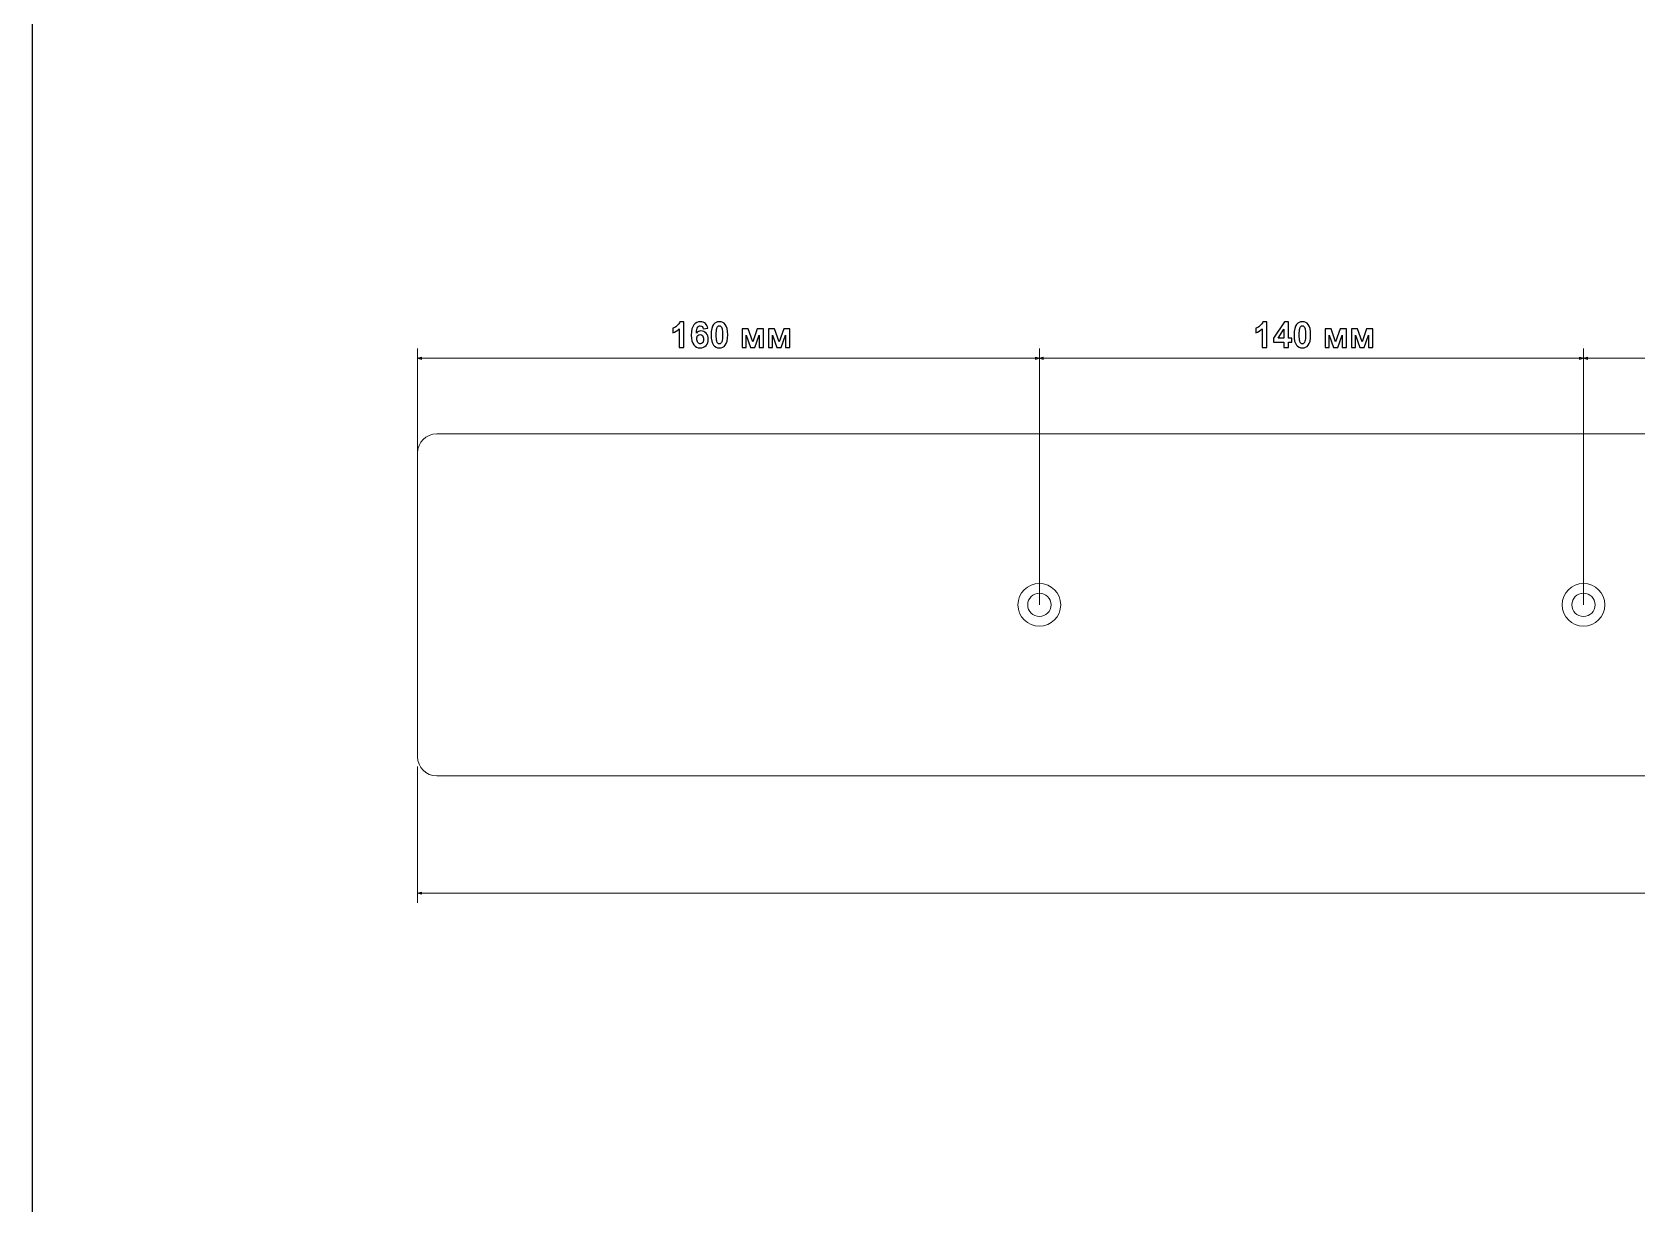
# Model space of a CAD drawing. Header units: centimetres. Extents: x -84 to 84, y -59 to 59.
# Drawn here: x -84.1 to -42.81, y -29.3 to 0.84 of the extents above; entities that cross this region are included whole.
import ezdxf

# ---------------------------------------------------------------- set-up
doc = ezdxf.new("R2010")
doc.units = ezdxf.units.CM
doc.header["$MEASUREMENT"] = 0
doc.layers.add('layer 1', color=7, linetype='Continuous')

msp = doc.modelspace()

# ---------------------------------------------------------------- linework, layer by layer
at = {"layer": 'layer 1', "color": 250}
msp.add_lwpolyline([(-84.1, -59.44999), (84.1, -59.44999), (84.1, 59.44999), (-84.1, 59.44999), (-84.1, -59.44999)], close=True, dxfattribs=at)
at = {"layer": 'layer 1', "color": 155}
for points, knots in [([(-67.32752, -7.26911), (-67.32752, -7.26911), (-67.45318, -7.26911), (-67.45318, -7.26911), (-67.45318, -7.26911), (-67.45318, -7.26911), (-67.45318, -6.79368), (-67.45318, -6.79368), (-67.45318, -6.79368), (-67.49904, -6.83679), (-67.55316, -6.86874), (-67.61553, -6.88938), (-67.61553, -6.88938), (-67.61553, -6.88938), (-67.61553, -6.77473), (-67.61553, -6.77473), (-67.61553, -6.77473), (-67.58266, -6.76403), (-67.54704, -6.7437), (-67.50867, -6.71358), (-67.50867, -6.71358), (-67.47015, -6.68362), (-67.44386, -6.64861), (-67.42949, -6.60871), (-67.42949, -6.60871), (-67.42949, -6.60871), (-67.32752, -6.60871), (-67.32752, -6.60871), (-67.32752, -6.60871), (-67.32752, -6.60871), (-67.32752, -7.26911), (-67.32752, -7.26911)], [0, 0, 0, 0, 0.11111111, 0.11111111, 0.11111111, 0.11111111, 0.22222222, 0.22222222, 0.22222222, 0.22222222, 0.33333333, 0.33333333, 0.33333333, 0.33333333, 0.44444444, 0.44444444, 0.44444444, 0.44444444, 0.55555556, 0.55555556, 0.55555556, 0.55555556, 0.66666667, 0.66666667, 0.66666667, 0.66666667, 0.77777778, 0.77777778, 0.77777778, 0.77777778, 1, 1, 1, 1]), ([(-66.71283, -6.7732), (-66.71283, -6.7732), (-66.83482, -6.78665), (-66.83482, -6.78665), (-66.83482, -6.78665), (-66.83772, -6.76158), (-66.84552, -6.74308), (-66.85806, -6.73116), (-66.85806, -6.73116), (-66.87059, -6.71924), (-66.8868, -6.71327), (-66.90682, -6.71327), (-66.90682, -6.71327), (-66.93342, -6.71327), (-66.95589, -6.7252), (-66.97424, -6.74905), (-66.97424, -6.74905), (-66.99258, -6.77289), (-67.00405, -6.82258), (-67.00879, -6.89809), (-67.00879, -6.89809), (-66.97745, -6.8611), (-66.93862, -6.8426), (-66.89199, -6.8426), (-66.89199, -6.8426), (-66.83956, -6.8426), (-66.79446, -6.86263), (-66.75701, -6.90268), (-66.75701, -6.90268), (-66.71956, -6.94289), (-66.70091, -6.99456), (-66.70091, -7.058), (-66.70091, -7.058), (-66.70091, -7.12526), (-66.72063, -7.17938), (-66.76007, -7.22004), (-66.76007, -7.22004), (-66.79951, -7.2607), (-66.85011, -7.28103), (-66.91187, -7.28103), (-66.91187, -7.28103), (-66.97806, -7.28103), (-67.03263, -7.2552), (-67.07528, -7.20353), (-67.07528, -7.20353), (-67.11793, -7.15186), (-67.13934, -7.06732), (-67.13934, -6.94961), (-67.13934, -6.94961), (-67.13934, -6.829), (-67.11702, -6.74201), (-67.07253, -6.68866), (-67.07253, -6.68866), (-67.02805, -6.63531), (-66.97026, -6.60871), (-66.89918, -6.60871), (-66.89918, -6.60871), (-66.84934, -6.60871), (-66.80807, -6.62278), (-66.77535, -6.6509), (-66.77535, -6.6509), (-66.74264, -6.67888), (-66.72185, -6.7197), (-66.71283, -6.7732)], [0, 0, 0, 0, 0.05882353, 0.05882353, 0.05882353, 0.05882353, 0.11764706, 0.11764706, 0.11764706, 0.11764706, 0.17647059, 0.17647059, 0.17647059, 0.17647059, 0.23529412, 0.23529412, 0.23529412, 0.23529412, 0.29411765, 0.29411765, 0.29411765, 0.29411765, 0.35294118, 0.35294118, 0.35294118, 0.35294118, 0.41176471, 0.41176471, 0.41176471, 0.41176471, 0.47058824, 0.47058824, 0.47058824, 0.47058824, 0.52941176, 0.52941176, 0.52941176, 0.52941176, 0.58823529, 0.58823529, 0.58823529, 0.58823529, 0.64705882, 0.64705882, 0.64705882, 0.64705882, 0.70588235, 0.70588235, 0.70588235, 0.70588235, 0.76470588, 0.76470588, 0.76470588, 0.76470588, 0.82352941, 0.82352941, 0.82352941, 0.82352941, 0.88235294, 0.88235294, 0.88235294, 0.88235294, 1, 1, 1, 1]), ([(-66.99808, -7.04806), (-66.99808, -7.08903), (-66.98861, -7.12067), (-66.9698, -7.14299), (-66.9698, -7.14299), (-66.951, -7.16531), (-66.9296, -7.17647), (-66.90529, -7.17647), (-66.90529, -7.17647), (-66.88206, -7.17647), (-66.86264, -7.1673), (-66.84705, -7.14911), (-66.84705, -7.14911), (-66.83161, -7.13076), (-66.82381, -7.1008), (-66.82381, -7.05922), (-66.82381, -7.05922), (-66.82381, -7.01642), (-66.83222, -6.98508), (-66.84888, -6.96505), (-66.84888, -6.96505), (-66.8657, -6.94518), (-66.88649, -6.93524), (-66.91156, -6.93524), (-66.91156, -6.93524), (-66.93587, -6.93524), (-66.9562, -6.94472), (-66.97301, -6.96383), (-66.97301, -6.96383), (-66.98968, -6.98278), (-66.99808, -7.01091), (-66.99808, -7.04806)], [0, 0, 0, 0, 0.11111111, 0.11111111, 0.11111111, 0.11111111, 0.22222222, 0.22222222, 0.22222222, 0.22222222, 0.33333333, 0.33333333, 0.33333333, 0.33333333, 0.44444444, 0.44444444, 0.44444444, 0.44444444, 0.55555556, 0.55555556, 0.55555556, 0.55555556, 0.66666667, 0.66666667, 0.66666667, 0.66666667, 0.77777778, 0.77777778, 0.77777778, 0.77777778, 1, 1, 1, 1]), ([(-66.41595, -6.60871), (-66.35236, -6.60871), (-66.30268, -6.63149), (-66.26675, -6.67704), (-66.26675, -6.67704), (-66.2241, -6.73085), (-66.2027, -6.82028), (-66.2027, -6.94503), (-66.2027, -6.94503), (-66.2027, -7.06961), (-66.22425, -7.1592), (-66.26721, -7.21362), (-66.26721, -7.21362), (-66.30283, -7.25856), (-66.35236, -7.28103), (-66.41595, -7.28103), (-66.41595, -7.28103), (-66.47985, -7.28103), (-66.53137, -7.25642), (-66.5705, -7.2072), (-66.5705, -7.2072), (-66.60964, -7.15797), (-66.62921, -7.07007), (-66.62921, -6.9438), (-66.62921, -6.9438), (-66.62921, -6.81983), (-66.60765, -6.73055), (-66.5647, -6.67613), (-66.5647, -6.67613), (-66.52908, -6.63118), (-66.47955, -6.60871), (-66.41595, -6.60871)], [0, 0, 0, 0, 0.11111111, 0.11111111, 0.11111111, 0.11111111, 0.22222222, 0.22222222, 0.22222222, 0.22222222, 0.33333333, 0.33333333, 0.33333333, 0.33333333, 0.44444444, 0.44444444, 0.44444444, 0.44444444, 0.55555556, 0.55555556, 0.55555556, 0.55555556, 0.66666667, 0.66666667, 0.66666667, 0.66666667, 0.77777778, 0.77777778, 0.77777778, 0.77777778, 1, 1, 1, 1]), ([(-66.41595, -6.71327), (-66.43093, -6.71327), (-66.44439, -6.71817), (-66.45601, -6.72795), (-66.45601, -6.72795), (-66.46778, -6.73758), (-66.47695, -6.75501), (-66.48337, -6.78023), (-66.48337, -6.78023), (-66.49193, -6.81279), (-66.49621, -6.86783), (-66.49621, -6.94503), (-66.49621, -6.94503), (-66.49621, -7.02238), (-66.49239, -7.07542), (-66.48474, -7.10432), (-66.48474, -7.10432), (-66.4771, -7.13321), (-66.46747, -7.15247), (-66.45585, -7.1621), (-66.45585, -7.1621), (-66.44423, -7.17173), (-66.43093, -7.17647), (-66.41595, -7.17647), (-66.41595, -7.17647), (-66.40097, -7.17647), (-66.38752, -7.17158), (-66.37575, -7.1618), (-66.37575, -7.1618), (-66.36413, -7.15216), (-66.35496, -7.13474), (-66.34854, -7.10951), (-66.34854, -7.10951), (-66.33998, -7.07726), (-66.3357, -7.02238), (-66.3357, -6.94503), (-66.3357, -6.94503), (-66.3357, -6.86783), (-66.33952, -6.81478), (-66.34716, -6.78589), (-66.34716, -6.78589), (-66.35481, -6.757), (-66.36444, -6.73758), (-66.37605, -6.72795), (-66.37605, -6.72795), (-66.38767, -6.71817), (-66.40097, -6.71327), (-66.41595, -6.71327)], [0, 0, 0, 0, 0.07692308, 0.07692308, 0.07692308, 0.07692308, 0.15384615, 0.15384615, 0.15384615, 0.15384615, 0.23076923, 0.23076923, 0.23076923, 0.23076923, 0.30769231, 0.30769231, 0.30769231, 0.30769231, 0.38461538, 0.38461538, 0.38461538, 0.38461538, 0.46153846, 0.46153846, 0.46153846, 0.46153846, 0.53846154, 0.53846154, 0.53846154, 0.53846154, 0.61538462, 0.61538462, 0.61538462, 0.61538462, 0.69230769, 0.69230769, 0.69230769, 0.69230769, 0.76923077, 0.76923077, 0.76923077, 0.76923077, 0.84615385, 0.84615385, 0.84615385, 0.84615385, 1, 1, 1, 1]), ([(-65.83306, -6.79307), (-65.83306, -6.79307), (-65.67622, -6.79307), (-65.67622, -6.79307), (-65.67622, -6.79307), (-65.67622, -6.79307), (-65.55927, -7.1248), (-65.55927, -7.1248), (-65.55927, -7.1248), (-65.55927, -7.1248), (-65.44034, -6.79307), (-65.44034, -6.79307), (-65.44034, -6.79307), (-65.44034, -6.79307), (-65.28456, -6.79307), (-65.28456, -6.79307), (-65.28456, -6.79307), (-65.28456, -6.79307), (-65.28456, -7.26911), (-65.28456, -7.26911), (-65.28456, -7.26911), (-65.28456, -7.26911), (-65.39188, -7.26911), (-65.39188, -7.26911), (-65.39188, -7.26911), (-65.39188, -7.26911), (-65.39188, -6.95573), (-65.39188, -6.95573), (-65.39188, -6.95573), (-65.39188, -6.95573), (-65.50714, -7.26911), (-65.50714, -7.26911), (-65.50714, -7.26911), (-65.50714, -7.26911), (-65.61522, -7.26911), (-65.61522, -7.26911), (-65.61522, -7.26911), (-65.61522, -7.26911), (-65.72575, -6.95573), (-65.72575, -6.95573), (-65.72575, -6.95573), (-65.72575, -6.95573), (-65.72575, -7.26911), (-65.72575, -7.26911), (-65.72575, -7.26911), (-65.72575, -7.26911), (-65.83306, -7.26911), (-65.83306, -7.26911), (-65.83306, -7.26911), (-65.83306, -7.26911), (-65.83306, -6.79307), (-65.83306, -6.79307)], [0, 0, 0, 0, 0.07142857, 0.07142857, 0.07142857, 0.07142857, 0.14285714, 0.14285714, 0.14285714, 0.14285714, 0.21428571, 0.21428571, 0.21428571, 0.21428571, 0.28571429, 0.28571429, 0.28571429, 0.28571429, 0.35714286, 0.35714286, 0.35714286, 0.35714286, 0.42857143, 0.42857143, 0.42857143, 0.42857143, 0.5, 0.5, 0.5, 0.5, 0.57142857, 0.57142857, 0.57142857, 0.57142857, 0.64285714, 0.64285714, 0.64285714, 0.64285714, 0.71428571, 0.71428571, 0.71428571, 0.71428571, 0.78571429, 0.78571429, 0.78571429, 0.78571429, 0.85714286, 0.85714286, 0.85714286, 0.85714286, 1, 1, 1, 1]), ([(-65.15462, -6.79307), (-65.15462, -6.79307), (-64.99778, -6.79307), (-64.99778, -6.79307), (-64.99778, -6.79307), (-64.99778, -6.79307), (-64.88083, -7.1248), (-64.88083, -7.1248), (-64.88083, -7.1248), (-64.88083, -7.1248), (-64.7619, -6.79307), (-64.7619, -6.79307), (-64.7619, -6.79307), (-64.7619, -6.79307), (-64.60612, -6.79307), (-64.60612, -6.79307), (-64.60612, -6.79307), (-64.60612, -6.79307), (-64.60612, -7.26911), (-64.60612, -7.26911), (-64.60612, -7.26911), (-64.60612, -7.26911), (-64.71344, -7.26911), (-64.71344, -7.26911), (-64.71344, -7.26911), (-64.71344, -7.26911), (-64.71344, -6.95573), (-64.71344, -6.95573), (-64.71344, -6.95573), (-64.71344, -6.95573), (-64.8287, -7.26911), (-64.8287, -7.26911), (-64.8287, -7.26911), (-64.8287, -7.26911), (-64.93678, -7.26911), (-64.93678, -7.26911), (-64.93678, -7.26911), (-64.93678, -7.26911), (-65.04731, -6.95573), (-65.04731, -6.95573), (-65.04731, -6.95573), (-65.04731, -6.95573), (-65.04731, -7.26911), (-65.04731, -7.26911), (-65.04731, -7.26911), (-65.04731, -7.26911), (-65.15462, -7.26911), (-65.15462, -7.26911), (-65.15462, -7.26911), (-65.15462, -7.26911), (-65.15462, -6.79307), (-65.15462, -6.79307)], [0, 0, 0, 0, 0.07142857, 0.07142857, 0.07142857, 0.07142857, 0.14285714, 0.14285714, 0.14285714, 0.14285714, 0.21428571, 0.21428571, 0.21428571, 0.21428571, 0.28571429, 0.28571429, 0.28571429, 0.28571429, 0.35714286, 0.35714286, 0.35714286, 0.35714286, 0.42857143, 0.42857143, 0.42857143, 0.42857143, 0.5, 0.5, 0.5, 0.5, 0.57142857, 0.57142857, 0.57142857, 0.57142857, 0.64285714, 0.64285714, 0.64285714, 0.64285714, 0.71428571, 0.71428571, 0.71428571, 0.71428571, 0.78571429, 0.78571429, 0.78571429, 0.78571429, 0.85714286, 0.85714286, 0.85714286, 0.85714286, 1, 1, 1, 1]), ([(-52.32753, -7.26911), (-52.32753, -7.26911), (-52.45319, -7.26911), (-52.45319, -7.26911), (-52.45319, -7.26911), (-52.45319, -7.26911), (-52.45319, -6.79368), (-52.45319, -6.79368), (-52.45319, -6.79368), (-52.49905, -6.83679), (-52.55317, -6.86874), (-52.61554, -6.88938), (-52.61554, -6.88938), (-52.61554, -6.88938), (-52.61554, -6.77473), (-52.61554, -6.77473), (-52.61554, -6.77473), (-52.58267, -6.76403), (-52.54705, -6.7437), (-52.50868, -6.71358), (-52.50868, -6.71358), (-52.47016, -6.68362), (-52.44387, -6.64861), (-52.4295, -6.60871), (-52.4295, -6.60871), (-52.4295, -6.60871), (-52.32753, -6.60871), (-52.32753, -6.60871), (-52.32753, -6.60871), (-52.32753, -6.60871), (-52.32753, -7.26911), (-52.32753, -7.26911)], [0, 0, 0, 0, 0.11111111, 0.11111111, 0.11111111, 0.11111111, 0.22222222, 0.22222222, 0.22222222, 0.22222222, 0.33333333, 0.33333333, 0.33333333, 0.33333333, 0.44444444, 0.44444444, 0.44444444, 0.44444444, 0.55555556, 0.55555556, 0.55555556, 0.55555556, 0.66666667, 0.66666667, 0.66666667, 0.66666667, 0.77777778, 0.77777778, 0.77777778, 0.77777778, 1, 1, 1, 1]), ([(-51.89261, -7.26911), (-51.89261, -7.26911), (-51.89261, -7.13703), (-51.89261, -7.13703), (-51.89261, -7.13703), (-51.89261, -7.13703), (-52.16044, -7.13703), (-52.16044, -7.13703), (-52.16044, -7.13703), (-52.16044, -7.13703), (-52.16044, -7.02742), (-52.16044, -7.02742), (-52.16044, -7.02742), (-52.16044, -7.02742), (-51.87641, -6.60963), (-51.87641, -6.60963), (-51.87641, -6.60963), (-51.87641, -6.60963), (-51.77062, -6.60963), (-51.77062, -6.60963), (-51.77062, -6.60963), (-51.77062, -6.60963), (-51.77062, -7.02696), (-51.77062, -7.02696), (-51.77062, -7.02696), (-51.77062, -7.02696), (-51.68899, -7.02696), (-51.68899, -7.02696), (-51.68899, -7.02696), (-51.68899, -7.02696), (-51.68899, -7.13703), (-51.68899, -7.13703), (-51.68899, -7.13703), (-51.68899, -7.13703), (-51.77062, -7.13703), (-51.77062, -7.13703), (-51.77062, -7.13703), (-51.77062, -7.13703), (-51.77062, -7.26911), (-51.77062, -7.26911), (-51.77062, -7.26911), (-51.77062, -7.26911), (-51.89261, -7.26911), (-51.89261, -7.26911)], [0, 0, 0, 0, 0.08333333, 0.08333333, 0.08333333, 0.08333333, 0.16666667, 0.16666667, 0.16666667, 0.16666667, 0.25, 0.25, 0.25, 0.25, 0.33333333, 0.33333333, 0.33333333, 0.33333333, 0.41666667, 0.41666667, 0.41666667, 0.41666667, 0.5, 0.5, 0.5, 0.5, 0.58333333, 0.58333333, 0.58333333, 0.58333333, 0.66666667, 0.66666667, 0.66666667, 0.66666667, 0.75, 0.75, 0.75, 0.75, 0.83333333, 0.83333333, 0.83333333, 0.83333333, 1, 1, 1, 1]), ([(-51.89261, -7.02696), (-51.89261, -7.02696), (-51.89261, -6.8027), (-51.89261, -6.8027), (-51.89261, -6.8027), (-51.89261, -6.8027), (-52.04273, -7.02696), (-52.04273, -7.02696), (-52.04273, -7.02696), (-52.04273, -7.02696), (-51.89261, -7.02696), (-51.89261, -7.02696)], [0, 0, 0, 0, 0.25, 0.25, 0.25, 0.25, 0.5, 0.5, 0.5, 0.5, 1, 1, 1, 1]), ([(-51.41596, -6.60871), (-51.35237, -6.60871), (-51.30269, -6.63149), (-51.26676, -6.67704), (-51.26676, -6.67704), (-51.22411, -6.73085), (-51.20271, -6.82028), (-51.20271, -6.94503), (-51.20271, -6.94503), (-51.20271, -7.06961), (-51.22426, -7.1592), (-51.26722, -7.21362), (-51.26722, -7.21362), (-51.30284, -7.25856), (-51.35237, -7.28103), (-51.41596, -7.28103), (-51.41596, -7.28103), (-51.47986, -7.28103), (-51.53138, -7.25642), (-51.57051, -7.2072), (-51.57051, -7.2072), (-51.60965, -7.15797), (-51.62922, -7.07007), (-51.62922, -6.9438), (-51.62922, -6.9438), (-51.62922, -6.81983), (-51.60766, -6.73055), (-51.56471, -6.67613), (-51.56471, -6.67613), (-51.52909, -6.63118), (-51.47956, -6.60871), (-51.41596, -6.60871)], [0, 0, 0, 0, 0.11111111, 0.11111111, 0.11111111, 0.11111111, 0.22222222, 0.22222222, 0.22222222, 0.22222222, 0.33333333, 0.33333333, 0.33333333, 0.33333333, 0.44444444, 0.44444444, 0.44444444, 0.44444444, 0.55555556, 0.55555556, 0.55555556, 0.55555556, 0.66666667, 0.66666667, 0.66666667, 0.66666667, 0.77777778, 0.77777778, 0.77777778, 0.77777778, 1, 1, 1, 1]), ([(-51.41596, -6.71327), (-51.43094, -6.71327), (-51.4444, -6.71817), (-51.45602, -6.72795), (-51.45602, -6.72795), (-51.46779, -6.73758), (-51.47696, -6.75501), (-51.48338, -6.78023), (-51.48338, -6.78023), (-51.49194, -6.81279), (-51.49622, -6.86783), (-51.49622, -6.94503), (-51.49622, -6.94503), (-51.49622, -7.02238), (-51.4924, -7.07542), (-51.48475, -7.10432), (-51.48475, -7.10432), (-51.47711, -7.13321), (-51.46748, -7.15247), (-51.45586, -7.1621), (-51.45586, -7.1621), (-51.44424, -7.17173), (-51.43094, -7.17647), (-51.41596, -7.17647), (-51.41596, -7.17647), (-51.40098, -7.17647), (-51.38753, -7.17158), (-51.37576, -7.1618), (-51.37576, -7.1618), (-51.36414, -7.15216), (-51.35497, -7.13474), (-51.34855, -7.10951), (-51.34855, -7.10951), (-51.33999, -7.07726), (-51.33571, -7.02238), (-51.33571, -6.94503), (-51.33571, -6.94503), (-51.33571, -6.86783), (-51.33953, -6.81478), (-51.34717, -6.78589), (-51.34717, -6.78589), (-51.35482, -6.757), (-51.36445, -6.73758), (-51.37606, -6.72795), (-51.37606, -6.72795), (-51.38768, -6.71817), (-51.40098, -6.71327), (-51.41596, -6.71327)], [0, 0, 0, 0, 0.07692308, 0.07692308, 0.07692308, 0.07692308, 0.15384615, 0.15384615, 0.15384615, 0.15384615, 0.23076923, 0.23076923, 0.23076923, 0.23076923, 0.30769231, 0.30769231, 0.30769231, 0.30769231, 0.38461538, 0.38461538, 0.38461538, 0.38461538, 0.46153846, 0.46153846, 0.46153846, 0.46153846, 0.53846154, 0.53846154, 0.53846154, 0.53846154, 0.61538462, 0.61538462, 0.61538462, 0.61538462, 0.69230769, 0.69230769, 0.69230769, 0.69230769, 0.76923077, 0.76923077, 0.76923077, 0.76923077, 0.84615385, 0.84615385, 0.84615385, 0.84615385, 1, 1, 1, 1]), ([(-50.83307, -6.79307), (-50.83307, -6.79307), (-50.67623, -6.79307), (-50.67623, -6.79307), (-50.67623, -6.79307), (-50.67623, -6.79307), (-50.55928, -7.1248), (-50.55928, -7.1248), (-50.55928, -7.1248), (-50.55928, -7.1248), (-50.44035, -6.79307), (-50.44035, -6.79307), (-50.44035, -6.79307), (-50.44035, -6.79307), (-50.28457, -6.79307), (-50.28457, -6.79307), (-50.28457, -6.79307), (-50.28457, -6.79307), (-50.28457, -7.26911), (-50.28457, -7.26911), (-50.28457, -7.26911), (-50.28457, -7.26911), (-50.39189, -7.26911), (-50.39189, -7.26911), (-50.39189, -7.26911), (-50.39189, -7.26911), (-50.39189, -6.95573), (-50.39189, -6.95573), (-50.39189, -6.95573), (-50.39189, -6.95573), (-50.50715, -7.26911), (-50.50715, -7.26911), (-50.50715, -7.26911), (-50.50715, -7.26911), (-50.61523, -7.26911), (-50.61523, -7.26911), (-50.61523, -7.26911), (-50.61523, -7.26911), (-50.72576, -6.95573), (-50.72576, -6.95573), (-50.72576, -6.95573), (-50.72576, -6.95573), (-50.72576, -7.26911), (-50.72576, -7.26911), (-50.72576, -7.26911), (-50.72576, -7.26911), (-50.83307, -7.26911), (-50.83307, -7.26911), (-50.83307, -7.26911), (-50.83307, -7.26911), (-50.83307, -6.79307), (-50.83307, -6.79307)], [0, 0, 0, 0, 0.07142857, 0.07142857, 0.07142857, 0.07142857, 0.14285714, 0.14285714, 0.14285714, 0.14285714, 0.21428571, 0.21428571, 0.21428571, 0.21428571, 0.28571429, 0.28571429, 0.28571429, 0.28571429, 0.35714286, 0.35714286, 0.35714286, 0.35714286, 0.42857143, 0.42857143, 0.42857143, 0.42857143, 0.5, 0.5, 0.5, 0.5, 0.57142857, 0.57142857, 0.57142857, 0.57142857, 0.64285714, 0.64285714, 0.64285714, 0.64285714, 0.71428571, 0.71428571, 0.71428571, 0.71428571, 0.78571429, 0.78571429, 0.78571429, 0.78571429, 0.85714286, 0.85714286, 0.85714286, 0.85714286, 1, 1, 1, 1]), ([(-50.15463, -6.79307), (-50.15463, -6.79307), (-49.99779, -6.79307), (-49.99779, -6.79307), (-49.99779, -6.79307), (-49.99779, -6.79307), (-49.88084, -7.1248), (-49.88084, -7.1248), (-49.88084, -7.1248), (-49.88084, -7.1248), (-49.76191, -6.79307), (-49.76191, -6.79307), (-49.76191, -6.79307), (-49.76191, -6.79307), (-49.60613, -6.79307), (-49.60613, -6.79307), (-49.60613, -6.79307), (-49.60613, -6.79307), (-49.60613, -7.26911), (-49.60613, -7.26911), (-49.60613, -7.26911), (-49.60613, -7.26911), (-49.71345, -7.26911), (-49.71345, -7.26911), (-49.71345, -7.26911), (-49.71345, -7.26911), (-49.71345, -6.95573), (-49.71345, -6.95573), (-49.71345, -6.95573), (-49.71345, -6.95573), (-49.82871, -7.26911), (-49.82871, -7.26911), (-49.82871, -7.26911), (-49.82871, -7.26911), (-49.93679, -7.26911), (-49.93679, -7.26911), (-49.93679, -7.26911), (-49.93679, -7.26911), (-50.04732, -6.95573), (-50.04732, -6.95573), (-50.04732, -6.95573), (-50.04732, -6.95573), (-50.04732, -7.26911), (-50.04732, -7.26911), (-50.04732, -7.26911), (-50.04732, -7.26911), (-50.15463, -7.26911), (-50.15463, -7.26911), (-50.15463, -7.26911), (-50.15463, -7.26911), (-50.15463, -6.79307), (-50.15463, -6.79307)], [0, 0, 0, 0, 0.07142857, 0.07142857, 0.07142857, 0.07142857, 0.14285714, 0.14285714, 0.14285714, 0.14285714, 0.21428571, 0.21428571, 0.21428571, 0.21428571, 0.28571429, 0.28571429, 0.28571429, 0.28571429, 0.35714286, 0.35714286, 0.35714286, 0.35714286, 0.42857143, 0.42857143, 0.42857143, 0.42857143, 0.5, 0.5, 0.5, 0.5, 0.57142857, 0.57142857, 0.57142857, 0.57142857, 0.64285714, 0.64285714, 0.64285714, 0.64285714, 0.71428571, 0.71428571, 0.71428571, 0.71428571, 0.78571429, 0.78571429, 0.78571429, 0.78571429, 0.85714286, 0.85714286, 0.85714286, 0.85714286, 1, 1, 1, 1])]:
    msp.add_open_spline(points, degree=3, knots=knots, dxfattribs=at)
at = {"layer": 'layer 1', "color": 155, "lineweight": 9}
for points in [[(-74.18329, -13.64134), (-74.18329, -13.64134), (-74.18329, -7.2989), (-74.18329, -7.2989)], [(-58.1833, -13.89134), (-58.1833, -13.89134), (-58.1833, -7.2989), (-58.1833, -7.2989)], [(-58.1833, -13.89134), (-58.1833, -13.89134), (-58.1833, -7.2989), (-58.1833, -7.2989)], [(-44.1833, -13.89134), (-44.1833, -13.89134), (-44.1833, -7.2989), (-44.1833, -7.2989)], [(-44.1833, -13.89134), (-44.1833, -13.89134), (-44.1833, -7.2989), (-44.1833, -7.2989)], [(-58.1833, -7.5489), (-58.1833, -7.5489), (-74.18329, -7.5489), (-74.18329, -7.5489)], [(-44.1833, -7.5489), (-44.1833, -7.5489), (-58.1833, -7.5489), (-58.1833, -7.5489)], [(-21.1833, -7.5489), (-21.1833, -7.5489), (-44.1833, -7.5489), (-44.1833, -7.5489)], [(-74.18329, -18.04712), (-74.18329, -18.04712), (-74.18329, -21.56146), (-74.18329, -21.56146)], [(-74.18329, -21.31146), (-74.18329, -21.31146), (75.81671, -21.31146), (75.81671, -21.31146)]]:
    msp.add_open_spline(points, degree=3, dxfattribs=at)
for points in [[(-74.08169, -7.52167), (-74.08169, -7.52167), (-74.18329, -7.5489), (-74.18329, -7.5489), (-74.18329, -7.5489), (-74.18329, -7.5489), (-74.08169, -7.57612), (-74.08169, -7.57612), (-74.08169, -7.57612), (-74.08169, -7.57612), (-74.08169, -7.52167), (-74.08169, -7.52167)], [(-58.28489, -7.52167), (-58.28489, -7.52167), (-58.1833, -7.5489), (-58.1833, -7.5489), (-58.1833, -7.5489), (-58.1833, -7.5489), (-58.28489, -7.57612), (-58.28489, -7.57612), (-58.28489, -7.57612), (-58.28489, -7.57612), (-58.28489, -7.52167), (-58.28489, -7.52167)], [(-58.0817, -7.52167), (-58.0817, -7.52167), (-58.1833, -7.5489), (-58.1833, -7.5489), (-58.1833, -7.5489), (-58.1833, -7.5489), (-58.0817, -7.57612), (-58.0817, -7.57612), (-58.0817, -7.57612), (-58.0817, -7.57612), (-58.0817, -7.52167), (-58.0817, -7.52167)], [(-44.28489, -7.52167), (-44.28489, -7.52167), (-44.1833, -7.5489), (-44.1833, -7.5489), (-44.1833, -7.5489), (-44.1833, -7.5489), (-44.28489, -7.57612), (-44.28489, -7.57612), (-44.28489, -7.57612), (-44.28489, -7.57612), (-44.28489, -7.52167), (-44.28489, -7.52167)], [(-44.0817, -7.52167), (-44.0817, -7.52167), (-44.1833, -7.5489), (-44.1833, -7.5489), (-44.1833, -7.5489), (-44.1833, -7.5489), (-44.0817, -7.57612), (-44.0817, -7.57612), (-44.0817, -7.57612), (-44.0817, -7.57612), (-44.0817, -7.52167), (-44.0817, -7.52167)], [(-74.08169, -21.33868), (-74.08169, -21.33868), (-74.18329, -21.31146), (-74.18329, -21.31146), (-74.18329, -21.31146), (-74.18329, -21.31146), (-74.08169, -21.28423), (-74.08169, -21.28423), (-74.08169, -21.28423), (-74.08169, -21.28423), (-74.08169, -21.33868), (-74.08169, -21.33868)]]:
    msp.add_open_spline(points, degree=3, knots=[0, 0, 0, 0, 0.25, 0.25, 0.25, 0.25, 0.5, 0.5, 0.5, 0.5, 1, 1, 1, 1], dxfattribs=at)
at = {"layer": 'layer 1', "color": 254, "lineweight": 20}
msp.add_open_spline([(-73.68907, -9.49134), (-73.68907, -9.49134), (75.32249, -9.49134), (75.32249, -9.49134), (75.32249, -9.49134), (75.59431, -9.49134), (75.81671, -9.71373), (75.81671, -9.98556), (75.81671, -9.98556), (75.81671, -9.98556), (75.81671, -17.79712), (75.81671, -17.79712), (75.81671, -17.79712), (75.81671, -18.06895), (75.59431, -18.29134), (75.32249, -18.29134), (75.32249, -18.29134), (75.32249, -18.29134), (-73.68907, -18.29134), (-73.68907, -18.29134), (-73.68907, -18.29134), (-73.9609, -18.29134), (-74.18329, -18.06895), (-74.18329, -17.79712), (-74.18329, -17.79712), (-74.18329, -17.79712), (-74.18329, -9.98556), (-74.18329, -9.98556), (-74.18329, -9.98556), (-74.18329, -9.71373), (-73.9609, -9.49134), (-73.68907, -9.49134)], degree=3, knots=[0, 0, 0, 0, 0.11111111, 0.11111111, 0.11111111, 0.11111111, 0.22222222, 0.22222222, 0.22222222, 0.22222222, 0.33333333, 0.33333333, 0.33333333, 0.33333333, 0.44444444, 0.44444444, 0.44444444, 0.44444444, 0.55555556, 0.55555556, 0.55555556, 0.55555556, 0.66666667, 0.66666667, 0.66666667, 0.66666667, 0.77777778, 0.77777778, 0.77777778, 0.77777778, 1, 1, 1, 1], dxfattribs=at)
at = {"layer": 'layer 1', "color": 9, "lineweight": 20}
for points in [[(-58.1833, -13.34134), (-57.87954, -13.34134), (-57.6333, -13.58758), (-57.6333, -13.89134), (-57.6333, -13.89134), (-57.6333, -14.1951), (-57.87954, -14.44134), (-58.1833, -14.44134), (-58.1833, -14.44134), (-58.48706, -14.44134), (-58.7333, -14.1951), (-58.7333, -13.89134), (-58.7333, -13.89134), (-58.7333, -13.58758), (-58.48706, -13.34134), (-58.1833, -13.34134)], [(-44.1833, -13.34134), (-43.87954, -13.34134), (-43.6333, -13.58758), (-43.6333, -13.89134), (-43.6333, -13.89134), (-43.6333, -14.1951), (-43.87954, -14.44134), (-44.1833, -14.44134), (-44.1833, -14.44134), (-44.48706, -14.44134), (-44.7333, -14.1951), (-44.7333, -13.89134), (-44.7333, -13.89134), (-44.7333, -13.58758), (-44.48706, -13.34134), (-44.1833, -13.34134)]]:
    msp.add_open_spline(points, degree=3, knots=[0, 0, 0, 0, 0.2, 0.2, 0.2, 0.2, 0.4, 0.4, 0.4, 0.4, 0.6, 0.6, 0.6, 0.6, 1, 1, 1, 1], dxfattribs=at)
at = {"layer": 'layer 1', "color": 7, "lineweight": 20}
for points in [[(-58.1833, -13.59134), (-58.01761, -13.59134), (-57.8833, -13.72565), (-57.8833, -13.89134), (-57.8833, -13.89134), (-57.8833, -14.05703), (-58.01761, -14.19134), (-58.1833, -14.19134), (-58.1833, -14.19134), (-58.34899, -14.19134), (-58.4833, -14.05703), (-58.4833, -13.89134), (-58.4833, -13.89134), (-58.4833, -13.72565), (-58.34899, -13.59134), (-58.1833, -13.59134)], [(-44.1833, -13.59134), (-44.01761, -13.59134), (-43.8833, -13.72565), (-43.8833, -13.89134), (-43.8833, -13.89134), (-43.8833, -14.05703), (-44.01761, -14.19134), (-44.1833, -14.19134), (-44.1833, -14.19134), (-44.34899, -14.19134), (-44.4833, -14.05703), (-44.4833, -13.89134), (-44.4833, -13.89134), (-44.4833, -13.72565), (-44.34899, -13.59134), (-44.1833, -13.59134)]]:
    msp.add_open_spline(points, degree=3, knots=[0, 0, 0, 0, 0.2, 0.2, 0.2, 0.2, 0.4, 0.4, 0.4, 0.4, 0.6, 0.6, 0.6, 0.6, 1, 1, 1, 1], dxfattribs=at)

doc.saveas('drawing.dxf')
